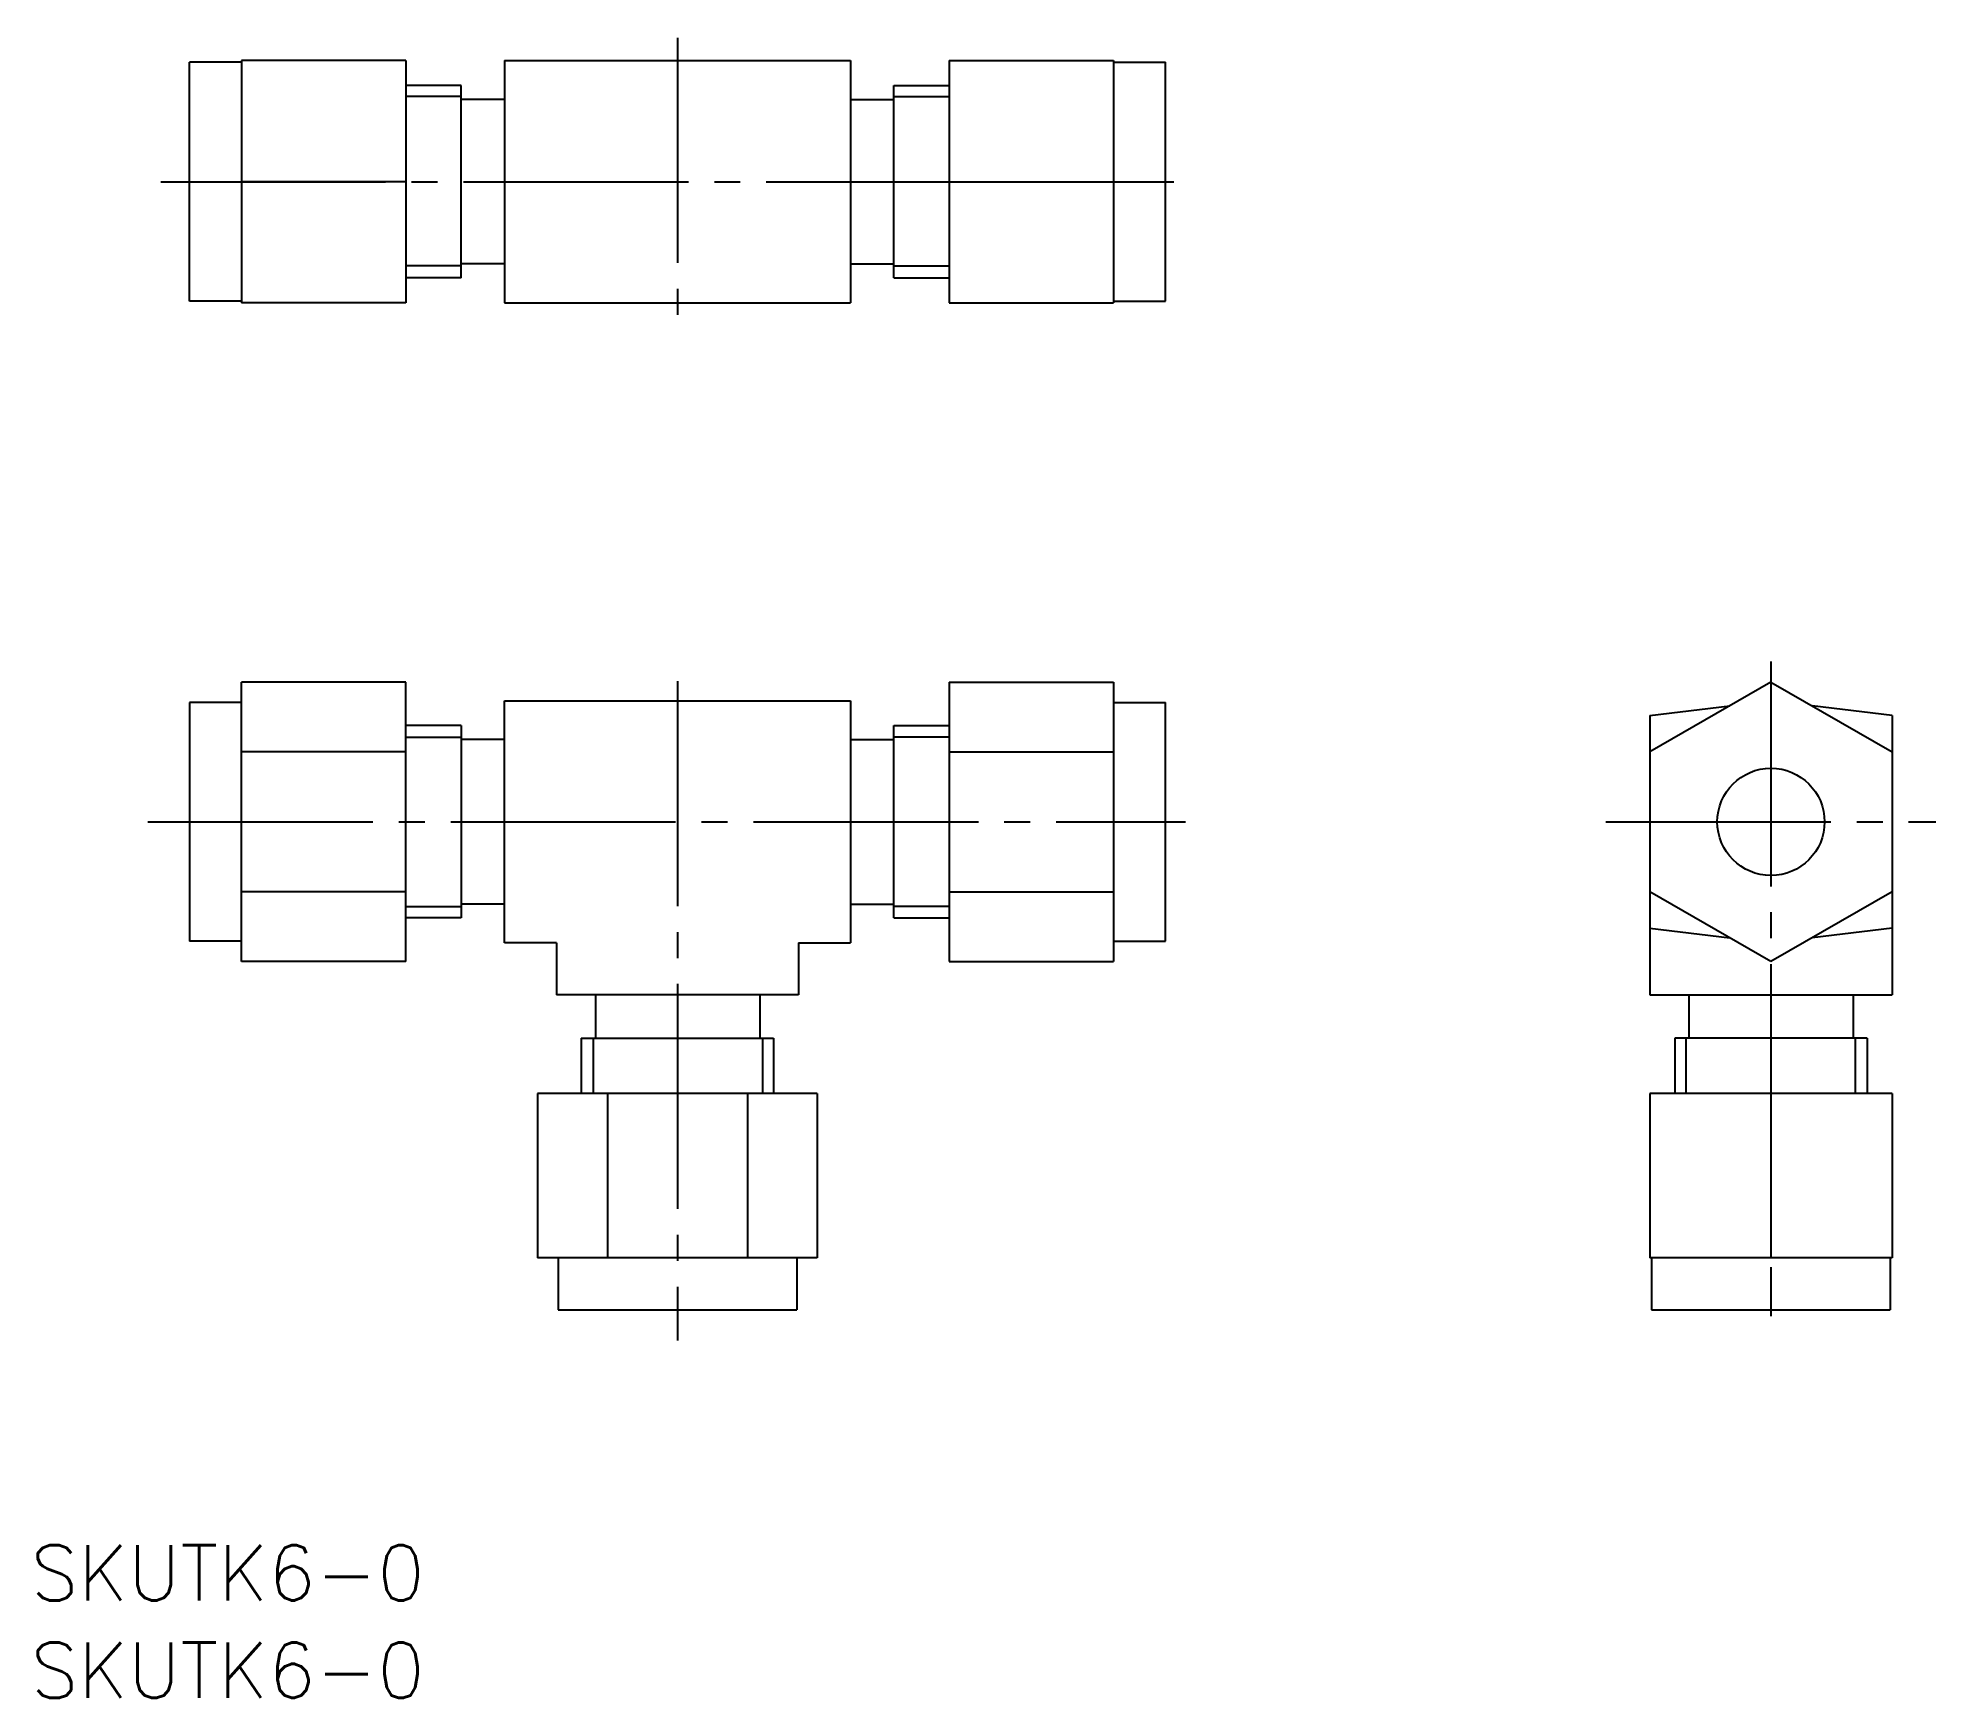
# Model space of a CAD drawing. Extents: x 85 to 195, y 67 to 163.
import ezdxf

# ---------------------------------------------------------------- set-up
doc = ezdxf.new("R2010")
doc.units = 0
doc.linetypes.add('CENTER', pattern=[17.5, 13, -1.5, 1.5, -1.5])
doc.layers.get('0').update_dxf_attribs({"linetype": 'CONTINUOUS'})
doc.layers.add('CENTER', color=1, linetype='CENTER')
doc.styles.get("Standard").update_dxf_attribs({"font": 'txt.shx', "bigfont": 'extfont.shx'})

msp = doc.modelspace()

# ---------------------------------------------------------------- linework, layer by layer
at = {"color": 7, "linetype": 'CONTINUOUS'}
for p, q in [((96.81, 161.85), (93.81, 161.85)), ((93.81, 148.05), (93.81, 161.85)), ((96.81, 161.95), (96.81, 147.95)), ((106.31, 161.95), (96.81, 161.95)), ((106.31, 161.95), (106.31, 147.95)), ((112.02, 161.95), (112.02, 147.95)), ((112.02, 161.95), (132.02, 161.95)), ((132.02, 161.95), (132.02, 147.95)), ((137.72, 161.95), (147.22, 161.95)), ((137.72, 161.95), (137.72, 147.95)), ((147.22, 161.95), (147.22, 147.95)), ((147.22, 161.85), (150.22, 161.85)), ((150.22, 148.05), (150.22, 161.85)), ((109.52, 160.51), (106.31, 160.51)), ((109.52, 149.4), (109.52, 160.51)), ((134.52, 160.51), (137.72, 160.51)), ((134.52, 149.4), (134.52, 160.51)), ((112.02, 159.7), (109.52, 159.7)), ((132.02, 159.7), (134.52, 159.7)), ((106.31, 154.95), (96.81, 154.95)), ((137.72, 154.95), (147.22, 154.95)), ((109.52, 149.4), (106.31, 149.4)), ((112.02, 150.2), (109.52, 150.2)), ((132.02, 150.2), (134.52, 150.2)), ((134.52, 149.4), (137.72, 149.4)), ((96.81, 148.05), (93.81, 148.05)), ((106.31, 147.95), (96.81, 147.95)), ((112.02, 147.95), (132.02, 147.95)), ((137.72, 147.95), (147.22, 147.95)), ((147.22, 148.05), (150.22, 148.05)), ((106.31, 126.03), (96.81, 126.03)), ((96.81, 109.87), (96.81, 126.03)), ((106.31, 109.87), (106.31, 126.03)), ((137.72, 126.03), (137.72, 109.87)), ((137.72, 126.03), (147.22, 126.03)), ((147.22, 126.03), (147.22, 109.87)), ((185.22, 126.03), (178.22, 121.99)), ((185.22, 126.03), (192.22, 121.99)), ((96.81, 124.85), (93.81, 124.85)), ((93.81, 124.85), (93.81, 111.05)), ((112.02, 110.95), (112.02, 124.95)), ((112.02, 124.95), (132.02, 124.95)), ((132.02, 124.95), (132.02, 110.95)), ((147.22, 124.85), (150.22, 124.85)), ((150.22, 111.05), (150.22, 124.85)), ((178.22, 124.09), (182.84, 124.66)), ((178.22, 124.09), (178.22, 107.95)), ((192.22, 124.09), (187.61, 124.66)), ((192.22, 124.09), (192.22, 107.95)), ((109.52, 123.51), (106.31, 123.51)), ((109.52, 123.51), (109.52, 112.4)), ((134.52, 112.4), (134.52, 123.51)), ((134.52, 123.51), (137.72, 123.51)), ((106.31, 121.99), (96.81, 121.99)), ((112.02, 122.7), (109.52, 122.7)), ((132.02, 122.7), (134.52, 122.7)), ((137.72, 121.99), (147.22, 121.99)), ((106.31, 113.91), (96.81, 113.91)), ((112.02, 113.2), (109.52, 113.2)), ((132.02, 113.2), (134.52, 113.2)), ((137.72, 113.91), (147.22, 113.91)), ((185.22, 109.87), (178.22, 113.91)), ((192.22, 113.91), (185.22, 109.87)), ((109.52, 112.4), (106.31, 112.4)), ((134.52, 112.4), (137.72, 112.4)), ((96.81, 111.05), (93.81, 111.05)), ((115.02, 110.95), (112.02, 110.95)), ((115.02, 110.95), (115.02, 107.95)), ((129.02, 110.95), (129.02, 107.95)), ((129.02, 110.95), (132.02, 110.95)), ((147.22, 111.05), (150.22, 111.05)), ((178.22, 111.81), (182.84, 111.24)), ((192.22, 111.81), (187.61, 111.24)), ((106.31, 109.87), (96.81, 109.87)), ((137.72, 109.87), (147.22, 109.87)), ((129.02, 107.95), (115.02, 107.95)), ((117.27, 107.95), (117.27, 105.45)), ((126.77, 107.95), (126.77, 105.45)), ((178.22, 107.95), (192.22, 107.95)), ((180.47, 107.95), (180.47, 105.45)), ((189.97, 107.95), (189.97, 105.45)), ((116.46, 105.45), (116.46, 102.25)), ((116.46, 105.45), (127.57, 105.45)), ((127.57, 105.45), (127.57, 102.25)), ((190.78, 105.45), (179.67, 105.45)), ((179.67, 105.45), (179.67, 102.25)), ((190.78, 105.45), (190.78, 102.25)), ((130.1, 102.25), (113.93, 102.25)), ((113.93, 102.25), (113.93, 92.75)), ((117.98, 102.25), (117.98, 92.75)), ((126.06, 102.25), (126.06, 92.75)), ((130.1, 102.25), (130.1, 92.75)), ((178.22, 102.25), (178.22, 92.75)), ((192.22, 102.25), (178.22, 102.25)), ((185.22, 102.25), (185.22, 92.75)), ((192.22, 102.25), (192.22, 92.75)), ((130.1, 92.75), (113.93, 92.75)), ((115.12, 92.75), (115.12, 89.75)), ((128.92, 92.75), (128.92, 89.75)), ((192.22, 92.75), (178.22, 92.75)), ((178.32, 92.75), (178.32, 89.75)), ((192.12, 92.75), (192.12, 89.75)), ((115.12, 89.75), (128.92, 89.75)), ((178.32, 89.75), (192.12, 89.75))]:
    msp.add_line(p, q, dxfattribs=at)
at = {"color": 3, "linetype": 'CONTINUOUS'}
for p, q in [((109.52, 159.87), (106.31, 159.87)), ((134.52, 159.87), (137.72, 159.87)), ((109.52, 150.08), (106.31, 150.08)), ((134.52, 150.08), (137.72, 150.08)), ((109.52, 122.82), (106.31, 122.82)), ((134.52, 122.87), (137.72, 122.87)), ((109.52, 113.03), (106.31, 113.03)), ((134.52, 113.08), (137.72, 113.08)), ((117.15, 105.45), (117.15, 102.25)), ((126.94, 105.45), (126.94, 102.25)), ((180.3, 105.45), (180.3, 102.25)), ((190.09, 105.45), (190.09, 102.25))]:
    msp.add_line(p, q, dxfattribs=at)
at = {"color": 7, "linetype": 'CONTINUOUS'}
msp.add_circle((185.22, 117.95), 3.1, dxfattribs=at)
at = {"layer": 'CENTER', "color": 1, "linetype": 'CENTER'}
for p, q in [((122.02, 163.26), (122.02, 146.19)), ((92.15, 154.95), (150.7, 154.95)), ((185.22, 127.22), (185.22, 89.37)), ((122.02, 126.08), (122.02, 87.98)), ((91.41, 117.95), (151.38, 117.95)), ((175.68, 117.95), (194.76, 117.95))]:
    msp.add_line(p, q, dxfattribs=at)

# ---------------------------------------------------------------- texts
at = {"color": 7, "linetype": 'CONTINUOUS'}
for p in [(84.64, 72.94), (84.64, 67.31)]:
    msp.add_text('SKUTK6-0', height=3.2, dxfattribs=at).set_placement(p)

doc.saveas('drawing.dxf')
